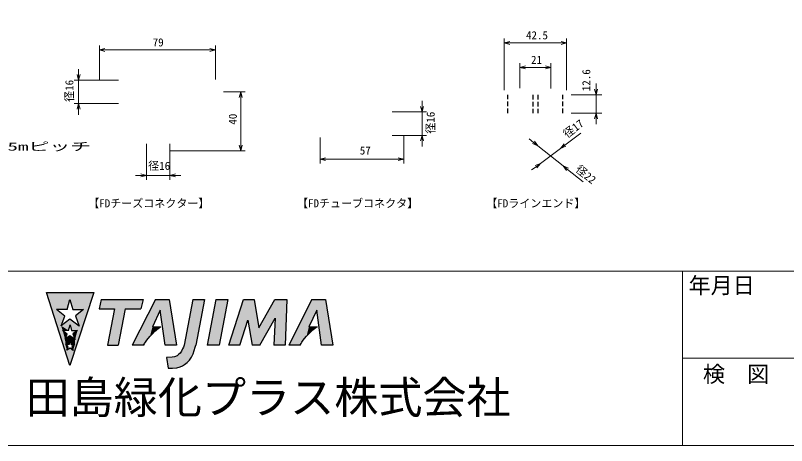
# Model space of a CAD drawing. Units: millimetres, scale not verified. Extents: x -81966 to 3947, y -2774 to 2774.
# Drawn here: x -2106 to -7, y -2774 to -1603 of the extents above; entities that cross this region are included whole.
import ezdxf
from ezdxf.enums import TextEntityAlignment as Align

# ---------------------------------------------------------------- set-up
doc = ezdxf.new("R2010")
doc.units = ezdxf.units.MM
doc.header["$LTSCALE"] = 2
doc.linetypes.add('USER1', pattern=[9.525, 6.35, -3.175])
for name, color, linetype, lineweight in [('0-1_WAKU', 7, 'Continuous', 18), ('0-6_0', 7, 'Continuous', 20), ('0-7_sunpo', 7, 'Continuous', 18), ('0-9_moji', 7, 'Continuous', 18), ('0-A_buhin', 4, 'Continuous', 30), ('0-C__F-0_', 7, 'Continuous', 30)]:
    doc.layers.add(name, color=color, linetype=linetype, lineweight=lineweight)
doc.styles.add('ＭＳ ゴシック', font='')
doc.styles.get('ＭＳ ゴシック').set_extended_font_data('MS Gothic')

msp = doc.modelspace()

# ---------------------------------------------------------------- linework, layer by layer
at = {"layer": '0-1_WAKU'}
for p, q in [((-289.75, -2299), (-289.75, -2774)), ((-289.75, -2536.5), (3472.25, -2536.5))]:
    msp.add_line(p, q, dxfattribs=at)
for points in [[(-3947.25, -2774), (3947.25, -2774), (3947.25, 2774), (-3947.25, 2774)], [(-3947.25, -2774), (3947.25, -2774), (3947.25, -2299), (-3947.25, -2299)]]:
    msp.add_lwpolyline(points, close=True, dxfattribs=at)
at = {"layer": '0-6_0'}
for p, q in [((-1933.878, -1779.513), (-1933.878, -1764.513)), ((-525.038, -1819.082), (-525.038, -1804.082)), ((-1933.878, -1843.513), (-1933.878, -1858.513)), ((-998.651, -1866.065), (-998.651, -1851.065)), ((-525.038, -1869.482), (-525.038, -1884.482)), ((-998.651, -1930.065), (-998.651, -1945.065)), ((-683.633, -1958.221), (-695.349, -1948.855)), ((-622.024, -1965.351), (-610.006, -1956.376)), ((-1276.523, -1994.58), (-1261.523, -1994.58)), ((-1048.523, -1994.58), (-1063.523, -1994.58)), ((-676.507, -2006.04), (-688.525, -2015.016)), ((-614.898, -2013.171), (-603.182, -2022.537)), ((-1749.116, -2038.951), (-1764.116, -2038.951)), ((-1685.116, -2038.951), (-1670.116, -2038.951))]:
    msp.add_line(p, q, dxfattribs=at)
for points in [[(-1929.859, -1764.513), (-1933.878, -1779.513), (-1937.897, -1764.513)], [(-521.019, -1804.082), (-525.038, -1819.082), (-529.057, -1804.082)], [(-1937.897, -1858.513), (-1933.878, -1843.513), (-1929.859, -1858.513)], [(-1002.67, -1851.065), (-998.651, -1866.065), (-994.632, -1851.065)], [(-529.057, -1884.482), (-525.038, -1869.482), (-521.019, -1884.482)], [(-994.632, -1945.065), (-998.651, -1930.065), (-1002.67, -1945.065)], [(-692.84, -1945.715), (-683.633, -1958.221), (-697.859, -1951.994)], [(-607.601, -1959.596), (-622.024, -1965.351), (-612.411, -1953.156)], [(-1261.523, -1998.599), (-1276.523, -1994.58), (-1261.523, -1990.561)], [(-1063.523, -1990.561), (-1048.523, -1994.58), (-1063.523, -1998.599)], [(-690.93, -2011.796), (-676.507, -2006.04), (-686.12, -2018.236)], [(-605.691, -2025.677), (-614.898, -2013.171), (-600.672, -2019.398)], [(-1764.116, -2042.971), (-1749.116, -2038.951), (-1764.116, -2034.932)], [(-1670.116, -2034.932), (-1685.116, -2038.951), (-1670.116, -2042.971)]]:
    msp.add_lwpolyline(points, dxfattribs=at)
at = {"layer": '0-7_sunpo'}
for p, q in [((-775.265, -1807.082), (-775.265, -1666.16)), ((-775.265, -1678.16), (-760.265, -1678.16)), ((-605.265, -1678.16), (-760.265, -1678.16)), ((-605.265, -1678.16), (-620.265, -1678.16)), ((-605.265, -1807.082), (-605.265, -1666.16)), ((-1877.116, -1777.513), (-1877.116, -1685.224)), ((-1877.116, -1697.224), (-1862.116, -1697.224)), ((-1862.116, -1697.224), (-1561.116, -1697.224)), ((-1561.116, -1697.224), (-1576.116, -1697.224)), ((-1561.116, -1777.513), (-1561.116, -1685.224)), ((-732.265, -1801.812), (-732.265, -1732.989)), ((-648.265, -1802.13), (-648.265, -1732.989)), ((-1933.878, -1764.513), (-1933.878, -1749.513)), ((-732.265, -1744.989), (-717.265, -1744.989)), ((-716.901, -1744.989), (-663.265, -1744.989)), ((-648.265, -1744.989), (-663.265, -1744.989)), ((-1825.116, -1779.513), (-1945.878, -1779.513)), ((-1933.878, -1779.513), (-1933.878, -1843.513)), ((-525.038, -1804.082), (-525.038, -1789.082)), ((-1539.163, -1811.513), (-1480.335, -1811.513)), ((-1492.335, -1811.513), (-1492.335, -1971.513)), ((-1492.335, -1811.513), (-1492.335, -1826.513)), ((-593.265, -1819.082), (-509.82, -1819.082)), ((-525.038, -1819.082), (-525.038, -1869.482)), ((-1825.116, -1843.513), (-1945.878, -1843.513)), ((-998.651, -1851.065), (-998.651, -1836.065)), ((-1933.878, -1858.513), (-1933.878, -1873.513)), ((-1080.639, -1866.065), (-986.651, -1866.065)), ((-998.651, -1866.065), (-998.651, -1930.065)), ((-593.265, -1869.482), (-509.82, -1869.482)), ((-525.038, -1884.482), (-525.038, -1899.482)), ((-1080.639, -1930.065), (-986.651, -1930.065)), ((-566.679, -1924.018), (-610.006, -1956.376)), ((-1276.523, -1936.065), (-1276.523, -2006.58)), ((-1048.523, -1931.481), (-1048.523, -2006.58)), ((-998.651, -1945.065), (-998.651, -1960.065)), ((-695.349, -1948.855), (-707.066, -1939.488)), ((-1749.116, -1953.297), (-1749.116, -2050.951)), ((-1685.116, -1953.297), (-1685.116, -2050.951)), ((-1683.908, -1971.513), (-1480.335, -1971.513)), ((-1492.335, -1971.513), (-1492.335, -1956.513)), ((-683.633, -1958.221), (-614.898, -2013.171)), ((-676.507, -2006.04), (-622.024, -1965.351)), ((-1276.523, -1994.58), (-1048.523, -1994.58)), ((-688.525, -2015.016), (-700.544, -2023.991)), ((-560.73, -2056.475), (-603.182, -2022.537)), ((-1764.116, -2038.951), (-1779.116, -2038.951)), ((-1685.116, -2038.951), (-1749.116, -2038.951)), ((-1670.116, -2038.951), (-1655.116, -2038.951))]:
    msp.add_line(p, q, dxfattribs=at)
for points in [[(-760.265, -1682.18), (-775.265, -1678.16), (-760.265, -1674.141)], [(-620.265, -1674.141), (-605.265, -1678.16), (-620.265, -1682.18)], [(-1862.116, -1701.243), (-1877.116, -1697.224), (-1862.116, -1693.205)], [(-1576.116, -1693.205), (-1561.116, -1697.224), (-1576.116, -1701.243)], [(-717.265, -1749.008), (-732.265, -1744.989), (-717.265, -1740.97)], [(-663.265, -1740.97), (-648.265, -1744.989), (-663.265, -1749.008)], [(-1496.354, -1826.513), (-1492.335, -1811.513), (-1488.316, -1826.513)], [(-1488.316, -1956.513), (-1492.335, -1971.513), (-1496.354, -1956.513)]]:
    msp.add_lwpolyline(points, dxfattribs=at)
at = {"layer": '0-A_buhin', "linetype": 'USER1'}
for p, q in [((-765.265, -1869.482), (-765.265, -1819.082)), ((-697.265, -1819.082), (-697.265, -1869.482)), ((-683.265, -1819.082), (-683.265, -1869.482)), ((-615.265, -1869.482), (-615.265, -1819.082))]:
    msp.add_line(p, q, dxfattribs=at)
at = {"layer": '0-C__F-0_', "color": 4}
for p, q in [((-1957.216, -2555.752), (-2021.447, -2357.065)), ((-2021.447, -2357.065), (-1891.97, -2357.065)), ((-1891.97, -2357.065), (-1957.216, -2555.752)), ((-1724.397, -2376.82), (-1787.53, -2500.569)), ((-1724.397, -2376.82), (-1687.429, -2376.82)), ((-1687.429, -2376.82), (-1667.197, -2500.616)), ((-1622.794, -2376.82), (-1646.78, -2500.616)), ((-1559.845, -2376.82), (-1583.831, -2500.616)), ((-1559.845, -2376.82), (-1527.405, -2376.82)), ((-1527.405, -2376.82), (-1551.391, -2500.616)), ((-1524.67, -2500.616), (-1484.847, -2376.82)), ((-1484.847, -2376.82), (-1455.47, -2376.82)), ((-1455.47, -2376.82), (-1442.864, -2453.72)), ((-1442.864, -2453.72), (-1399.246, -2376.82)), ((-1399.246, -2376.82), (-1367.353, -2376.82)), ((-1367.353, -2376.82), (-1371.86, -2500.616)), ((-1298.486, -2376.82), (-1361.618, -2500.569)), ((-1298.486, -2376.82), (-1361.618, -2500.569)), ((-1298.486, -2376.82), (-1261.517, -2376.82)), ((-1261.517, -2376.82), (-1241.286, -2500.616)), ((-1964.771, -2403.667), (-1993.562, -2403.667)), ((-1971.584, -2421.59), (-1993.562, -2403.667)), ((-1806.633, -2401.682), (-1825.622, -2500.641)), ((-1806.633, -2401.682), (-1763.953, -2401.682)), ((-1698.136, -2500.616), (-1711.586, -2405.434)), ((-1272.225, -2500.616), (-1285.674, -2405.434)), ((-1961.268, -2460.616), (-1977.103, -2460.616)), ((-1965.015, -2470.474), (-1977.103, -2460.616)), ((-1756.537, -2500.616), (-1754.141, -2495.878)), ((-1330.625, -2500.616), (-1328.229, -2495.878)), ((-1330.625, -2500.616), (-1328.229, -2495.878)), ((-1959.711, -2499.116), (-1969.788, -2499.116)), ((-1962.095, -2505.389), (-1969.788, -2499.116)), ((-1756.537, -2500.616), (-1787.53, -2500.616)), ((-1756.604, -2500.994), (-1755.332, -2498.233)), ((-1667.197, -2500.616), (-1698.136, -2500.616)), ((-1551.391, -2500.616), (-1583.831, -2500.616)), ((-1495.166, -2500.616), (-1524.67, -2500.616)), ((-1440.512, -2500.616), (-1461.5, -2500.616)), ((-1371.86, -2500.616), (-1402.266, -2500.616)), ((-1330.625, -2500.616), (-1361.618, -2500.616)), ((-1330.625, -2500.616), (-1361.618, -2500.616)), ((-1330.625, -2500.616), (-1361.618, -2500.616)), ((-1330.692, -2500.994), (-1329.42, -2498.233)), ((-1241.286, -2500.616), (-1272.225, -2500.616))]:
    msp.add_line(p, q, dxfattribs=at)
for points in [[(-1964.771, -2403.667), (-1957.166, -2376.22), (-1949.229, -2403.6)], [(-1871.991, -2376.833), (-1877.742, -2401.682), (-1836.292, -2401.682), (-1855.281, -2500.641), (-1825.622, -2500.641)], [(-1871.991, -2376.833), (-1758.202, -2376.833), (-1763.953, -2401.682)], [(-1622.794, -2376.82), (-1590.999, -2376.82), (-1614.985, -2500.616)], [(-1298.486, -2376.82), (-1261.517, -2376.82), (-1241.286, -2500.616), (-1272.225, -2500.616)], [(-1949.229, -2403.6), (-1919.961, -2403.6), (-1942.483, -2421.325)], [(-1711.586, -2405.434), (-1732.701, -2450.616), (-1709.517, -2450.616)], [(-1285.674, -2405.434), (-1306.79, -2450.616), (-1283.606, -2450.616)], [(-1272.225, -2500.616), (-1285.674, -2405.434), (-1306.79, -2450.616), (-1283.606, -2450.616)], [(-1942.483, -2421.325), (-1932.298, -2449.103), (-1957.298, -2430.452), (-1981.504, -2447.78), (-1971.584, -2421.59)], [(-1495.166, -2500.616), (-1473.372, -2432.299), (-1461.5, -2500.616)], [(-1440.512, -2500.616), (-1398.508, -2427.323), (-1402.266, -2500.616)], [(-1961.268, -2460.616), (-1957.085, -2445.52), (-1952.72, -2460.58)], [(-1754.141, -2495.878), (-1751.732, -2492.305), (-1748.24, -2487.514), (-1744.59, -2482.784), (-1739.258, -2476.693), (-1732.599, -2469.676), (-1726.746, -2463.819), (-1721.792, -2459.028), (-1717.33, -2455.471), (-1713.554, -2452.913), (-1709.517, -2450.616)], [(-1328.229, -2495.878), (-1325.82, -2492.305), (-1322.328, -2487.514), (-1318.679, -2482.784), (-1313.346, -2476.693), (-1306.687, -2469.676), (-1300.834, -2463.819), (-1295.88, -2459.028), (-1291.419, -2455.471), (-1287.643, -2452.913), (-1283.606, -2450.616)], [(-1328.229, -2495.878), (-1325.82, -2492.305), (-1322.328, -2487.514), (-1318.679, -2482.784), (-1313.346, -2476.693), (-1306.687, -2469.676), (-1300.834, -2463.819), (-1295.88, -2459.028), (-1291.419, -2455.471), (-1287.643, -2452.913), (-1283.606, -2450.616)], [(-1949.009, -2470.328), (-1943.408, -2485.606), (-1957.157, -2475.348), (-1970.471, -2484.879), (-1965.015, -2470.474)], [(-1952.72, -2460.58), (-1936.622, -2460.58), (-1949.009, -2470.328)], [(-1959.711, -2499.116), (-1957.049, -2489.509), (-1954.271, -2499.093)], [(-1951.91, -2505.296), (-1948.345, -2515.018), (-1957.095, -2508.491), (-1965.567, -2514.555), (-1962.095, -2505.389)], [(-1954.271, -2499.093), (-1944.027, -2499.093), (-1951.91, -2505.296)], [(-1646.78, -2500.616), (-1648.598, -2505.855), (-1650.498, -2510.924), (-1653.286, -2516.88), (-1657.342, -2522.836), (-1661.397, -2526.385), (-1665.579, -2529.426), (-1672.295, -2532.214), (-1679.392, -2533.862)], [(-1677.782, -2563.722), (-1666.377, -2562.286), (-1657.337, -2559.751), (-1651.254, -2557.386), (-1645.002, -2553.584), (-1637.821, -2548.177), (-1631.548, -2541.355), (-1626.564, -2533.836), (-1621.917, -2524.036), (-1619.045, -2515.334), (-1616.257, -2505.872), (-1614.985, -2500.616)], [(-1679.392, -2533.862), (-1694.055, -2533.97), (-1689.978, -2563.722), (-1677.782, -2563.722)]]:
    msp.add_lwpolyline(points, dxfattribs=at)
at = {"layer": '0-C__F-0_'}
for points in [[(-2021.447, -2357.065), (-1993.562, -2403.667), (-1964.771, -2403.667)], [(-2021.447, -2357.065), (-1964.771, -2403.667), (-1957.166, -2376.22)], [(-1891.97, -2357.065), (-2021.447, -2357.065), (-1957.166, -2376.22)], [(-1993.562, -2403.667), (-2021.447, -2357.065), (-1957.216, -2555.752)], [(-1957.216, -2555.752), (-1891.97, -2357.065), (-1919.961, -2403.6)], [(-1891.97, -2357.065), (-1957.166, -2376.22), (-1949.229, -2403.6)], [(-1949.229, -2403.6), (-1919.961, -2403.6), (-1891.97, -2357.065)], [(-1871.991, -2376.833), (-1877.742, -2401.682), (-1836.292, -2401.682)], [(-1763.953, -2401.682), (-1758.202, -2376.833), (-1871.991, -2376.833)], [(-1763.953, -2401.682), (-1871.991, -2376.833), (-1836.292, -2401.682)], [(-1724.397, -2376.82), (-1787.53, -2500.569), (-1756.537, -2500.616)], [(-1724.397, -2376.82), (-1756.537, -2500.616), (-1755.332, -2498.233)], [(-1724.397, -2376.82), (-1755.332, -2498.233), (-1754.141, -2495.878)], [(-1724.397, -2376.82), (-1754.141, -2495.878), (-1751.732, -2492.305)], [(-1724.397, -2376.82), (-1751.732, -2492.305), (-1748.24, -2487.514)], [(-1724.397, -2376.82), (-1748.24, -2487.514), (-1744.59, -2482.784)], [(-1724.397, -2376.82), (-1744.59, -2482.784), (-1739.258, -2476.693)], [(-1732.701, -2450.616), (-1724.397, -2376.82), (-1739.258, -2476.693)], [(-1724.397, -2376.82), (-1732.701, -2450.616), (-1711.586, -2405.434)], [(-1711.586, -2405.434), (-1687.429, -2376.82), (-1724.397, -2376.82)], [(-1711.586, -2405.434), (-1698.136, -2500.616), (-1687.429, -2376.82)], [(-1698.136, -2500.616), (-1667.197, -2500.616), (-1687.429, -2376.82)], [(-1621.917, -2524.036), (-1622.794, -2376.82), (-1646.78, -2500.616)], [(-1621.917, -2524.036), (-1590.999, -2376.82), (-1622.794, -2376.82)], [(-1621.917, -2524.036), (-1616.257, -2505.872), (-1590.999, -2376.82)], [(-1559.845, -2376.82), (-1583.831, -2500.616), (-1527.405, -2376.82), (-1551.391, -2500.616)], [(-1484.847, -2376.82), (-1524.67, -2500.616), (-1495.166, -2500.616)], [(-1484.847, -2376.82), (-1495.166, -2500.616), (-1473.372, -2432.299)], [(-1455.47, -2376.82), (-1484.847, -2376.82), (-1473.372, -2432.299)], [(-1455.47, -2376.82), (-1473.372, -2432.299), (-1440.512, -2500.616)], [(-1442.864, -2453.72), (-1455.47, -2376.82), (-1440.512, -2500.616)], [(-1367.353, -2376.82), (-1399.246, -2376.82), (-1442.864, -2453.72)], [(-1398.508, -2427.323), (-1367.353, -2376.82), (-1442.864, -2453.72)], [(-1402.266, -2500.616), (-1371.86, -2500.616), (-1367.353, -2376.82)], [(-1398.508, -2427.323), (-1402.266, -2500.616), (-1367.353, -2376.82)], [(-1298.486, -2376.82), (-1361.618, -2500.569), (-1330.625, -2500.616)], [(-1298.486, -2376.82), (-1330.625, -2500.616), (-1329.42, -2498.233)], [(-1298.486, -2376.82), (-1329.42, -2498.233), (-1328.229, -2495.878)], [(-1298.486, -2376.82), (-1328.229, -2495.878), (-1325.82, -2492.305)], [(-1298.486, -2376.82), (-1325.82, -2492.305), (-1322.328, -2487.514)], [(-1298.486, -2376.82), (-1322.328, -2487.514), (-1318.679, -2482.784)], [(-1298.486, -2376.82), (-1318.679, -2482.784), (-1313.346, -2476.693)], [(-1306.79, -2450.616), (-1298.486, -2376.82), (-1313.346, -2476.693)], [(-1298.486, -2376.82), (-1306.79, -2450.616), (-1285.674, -2405.434)], [(-1285.674, -2405.434), (-1261.517, -2376.82), (-1298.486, -2376.82)], [(-1285.674, -2405.434), (-1272.225, -2500.616), (-1261.517, -2376.82)], [(-1272.225, -2500.616), (-1241.286, -2500.616), (-1261.517, -2376.82)], [(-1993.562, -2403.667), (-1957.216, -2555.752), (-1969.788, -2499.116)], [(-1981.504, -2447.78), (-1971.584, -2421.59), (-1993.562, -2403.667)], [(-1981.504, -2447.78), (-1993.562, -2403.667), (-1969.788, -2499.116)], [(-1957.216, -2555.752), (-1919.961, -2403.6), (-1932.298, -2449.103)], [(-1919.961, -2403.6), (-1942.483, -2421.325), (-1932.298, -2449.103)], [(-1855.281, -2500.641), (-1825.622, -2500.641), (-1806.633, -2401.682)], [(-1836.292, -2401.682), (-1855.281, -2500.641), (-1806.633, -2401.682)], [(-1961.268, -2460.616), (-1957.298, -2430.452), (-1981.504, -2447.78)], [(-1961.268, -2460.616), (-1957.085, -2445.52), (-1957.298, -2430.452)], [(-1957.298, -2430.452), (-1957.085, -2445.52), (-1952.72, -2460.58)], [(-1957.298, -2430.452), (-1952.72, -2460.58), (-1936.622, -2460.58)], [(-1932.298, -2449.103), (-1957.298, -2430.452), (-1936.622, -2460.58)], [(-1473.372, -2432.299), (-1461.5, -2500.616), (-1440.512, -2500.616)], [(-1442.864, -2453.72), (-1440.512, -2500.616), (-1398.508, -2427.323)], [(-1977.103, -2460.616), (-1961.268, -2460.616), (-1981.504, -2447.78)], [(-1969.788, -2499.116), (-1977.103, -2460.616), (-1981.504, -2447.78)], [(-1957.216, -2555.752), (-1932.298, -2449.103), (-1944.027, -2499.093)], [(-1932.298, -2449.103), (-1943.408, -2485.606), (-1944.027, -2499.093)], [(-1932.298, -2449.103), (-1936.622, -2460.58), (-1943.408, -2485.606)], [(-1732.701, -2450.616), (-1739.258, -2476.693), (-1732.599, -2469.676)], [(-1713.554, -2452.913), (-1709.517, -2450.616), (-1732.701, -2450.616)], [(-1732.701, -2450.616), (-1732.599, -2469.676), (-1726.746, -2463.819)], [(-1732.701, -2450.616), (-1726.746, -2463.819), (-1721.792, -2459.028)], [(-1732.701, -2450.616), (-1721.792, -2459.028), (-1717.33, -2455.471)], [(-1732.701, -2450.616), (-1717.33, -2455.471), (-1713.554, -2452.913)], [(-1306.79, -2450.616), (-1313.346, -2476.693), (-1306.687, -2469.676)], [(-1287.643, -2452.913), (-1283.606, -2450.616), (-1306.79, -2450.616)], [(-1306.79, -2450.616), (-1306.687, -2469.676), (-1300.834, -2463.819)], [(-1306.79, -2450.616), (-1300.834, -2463.819), (-1295.88, -2459.028)], [(-1306.79, -2450.616), (-1295.88, -2459.028), (-1291.419, -2455.471)], [(-1306.79, -2450.616), (-1291.419, -2455.471), (-1287.643, -2452.913)], [(-1970.471, -2484.879), (-1965.015, -2470.474), (-1977.103, -2460.616)], [(-1969.788, -2499.116), (-1970.471, -2484.879), (-1977.103, -2460.616)], [(-1959.711, -2499.116), (-1957.157, -2475.348), (-1970.471, -2484.879)], [(-1959.711, -2499.116), (-1957.049, -2489.509), (-1957.157, -2475.348)], [(-1957.157, -2475.348), (-1957.049, -2489.509), (-1954.271, -2499.093)], [(-1957.157, -2475.348), (-1954.271, -2499.093), (-1944.027, -2499.093)], [(-1943.408, -2485.606), (-1957.157, -2475.348), (-1944.027, -2499.093)], [(-1936.622, -2460.58), (-1949.009, -2470.328), (-1943.408, -2485.606)], [(-1969.788, -2499.116), (-1959.711, -2499.116), (-1970.471, -2484.879)], [(-1965.567, -2514.555), (-1962.095, -2505.389), (-1969.788, -2499.116)], [(-1957.216, -2555.752), (-1965.567, -2514.555), (-1969.788, -2499.116)], [(-1957.216, -2555.752), (-1957.095, -2508.491), (-1965.567, -2514.555)], [(-1948.345, -2515.018), (-1957.216, -2555.752), (-1944.027, -2499.093)], [(-1948.345, -2515.018), (-1957.095, -2508.491), (-1957.216, -2555.752)], [(-1944.027, -2499.093), (-1951.91, -2505.296), (-1948.345, -2515.018)], [(-1621.917, -2524.036), (-1653.286, -2516.88), (-1657.342, -2522.836)], [(-1621.917, -2524.036), (-1650.498, -2510.924), (-1653.286, -2516.88)], [(-1621.917, -2524.036), (-1646.78, -2500.616), (-1650.498, -2510.924)], [(-1679.392, -2533.862), (-1694.055, -2533.97), (-1689.978, -2563.722)], [(-1679.392, -2533.862), (-1689.978, -2563.722), (-1677.782, -2563.722)], [(-1679.392, -2533.862), (-1626.564, -2533.836), (-1621.917, -2524.036)], [(-1621.917, -2524.036), (-1672.295, -2532.214), (-1679.392, -2533.862)], [(-1679.392, -2533.862), (-1631.548, -2541.355), (-1626.564, -2533.836)], [(-1679.392, -2533.862), (-1677.782, -2563.722), (-1666.377, -2562.286)], [(-1679.392, -2533.862), (-1666.377, -2562.286), (-1657.337, -2559.751)], [(-1679.392, -2533.862), (-1657.337, -2559.751), (-1651.254, -2557.386)], [(-1679.392, -2533.862), (-1651.254, -2557.386), (-1645.002, -2553.584)], [(-1679.392, -2533.862), (-1645.002, -2553.584), (-1637.821, -2548.177)], [(-1679.392, -2533.862), (-1637.821, -2548.177), (-1631.548, -2541.355)], [(-1621.917, -2524.036), (-1665.579, -2529.426), (-1672.295, -2532.214)], [(-1621.917, -2524.036), (-1661.397, -2526.385), (-1665.579, -2529.426)], [(-1621.917, -2524.036), (-1657.342, -2522.836), (-1661.397, -2526.385)]]:
    msp.add_solid(points, dxfattribs=at)

# ---------------------------------------------------------------- texts
at = {"layer": '0-7_sunpo', "style": 'ＭＳ ゴシック'}
for s, p in [('42.5', (-715.951, -1675.056)), ('79', (-1732.097, -1694.224)), ('21', (-702.346, -1741.885)), ('57', (-1168.404, -1988.58)), ('径16', (-1744.345, -2030.329))]:
    msp.add_text(s, height=21.99, dxfattribs=at).set_placement(p, align=Align.BOTTOM_LEFT)
for s, rotation, p in [('12.6', 90, (-534.206, -1809.683)), ('径16', 90, (-1941.355, -1838.742)), ('径16', 90, (-958.036, -1925.294)), ('40', 90, (-1496.434, -1900.7)), ('径17', 36.753, (-600.539, -1943.583)), ('径22', 321.36, (-587.392, -2031.32))]:
    msp.add_text(s, height=21.99, rotation=rotation, dxfattribs=at).set_placement(p, align=Align.BOTTOM_LEFT)
at = {"layer": '0-9_moji', "style": 'ＭＳ ゴシック', "width": 1.9}
msp.add_text('水出口1.6ﾘｯﾄﾙ/h, 0.5mピッチ', height=21.99, dxfattribs=at).set_placement((-2667.884, -1977.871), align=Align.BOTTOM_LEFT)
at = {"layer": '0-9_moji', "style": 'ＭＳ ゴシック'}
for s, p in [('【FDチーズコネクター】', (-1907.497, -2132.334)), ('【FDチューブコネクタ】', (-1339.25, -2132.334)), ('【FDラインエンド】', (-824.084, -2132.334))]:
    msp.add_text(s, height=21.99, dxfattribs=at).set_placement(p, align=Align.BOTTOM_LEFT)
at = {"layer": '0-C__F-0_', "style": 'ＭＳ ゴシック'}
for s, height, p in [('年月日', 43.99, (-273.409, -2373.358)), ('検\u3000図', 43.99, (-234.121, -2614.638)), ('田島緑化プラス株式会社', 87.98, (-2077.89, -2713.24))]:
    msp.add_text(s, height=height, dxfattribs=at).set_placement(p, align=Align.BOTTOM_LEFT)

doc.saveas('drawing.dxf')
